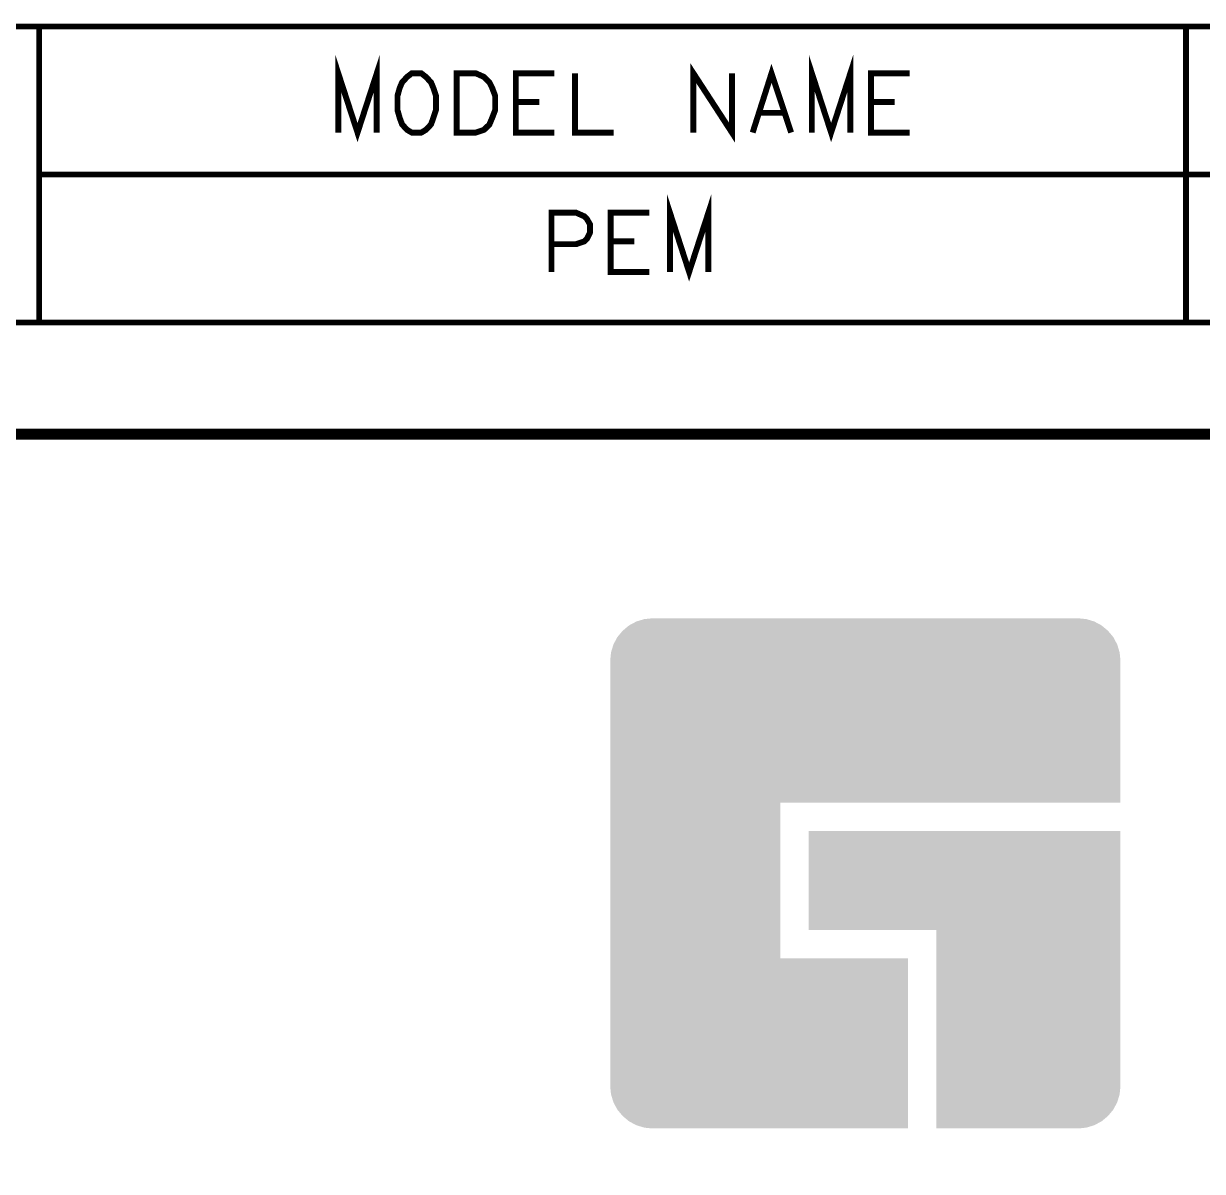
# Model space of a CAD drawing. Extents: x -0.1 to 80.1, y -0.1 to 42.4.
# Drawn here: x 25.3 to 46.42, y 21.79 to 42.36 of the extents above; entities that cross this region are included whole.
import ezdxf

# ---------------------------------------------------------------- set-up
doc = ezdxf.new("R2010")
doc.units = 0
doc.layers.add('07_ASSY1_GBR', color=7, linetype='CONTINUOUS')

msp = doc.modelspace()

# ---------------------------------------------------------------- linework, layer by layer
at = {"layer": '07_ASSY1_GBR'}
for points, const_width in [([(25.578, 42.304), (0, 42.304), (0, 37), (25.578, 37)], 0.10607), ([(25.578, 42.304), (79.939, 42.304)], 0.10607), ([(25.578, 42.304), (25.578, 37)], 0.10607), ([(46.129, 42.304), (46.129, 37)], 0.10607), ([(30.938, 40.404), (30.938, 41.465), (31.283, 40.404), (31.628, 41.465), (31.628, 40.404)], 0.10607), ([(37.302, 40.404), (37.302, 41.465), (37.992, 40.404), (37.992, 41.465)], 0.10607), ([(38.363, 40.404), (38.701, 41.465), (39.053, 40.404)], 0.10607), ([(39.424, 40.404), (39.424, 41.465), (39.769, 40.404), (40.113, 41.465), (40.113, 40.404)], 0.10607), ([(32.254, 41.465), (32.171, 41.401), (32.082, 41.304), (32.04, 41.208), (31.999, 41.063), (31.999, 40.806), (32.04, 40.662), (32.082, 40.549), (32.171, 40.453), (32.254, 40.404), (32.426, 40.404), (32.509, 40.453), (32.599, 40.549), (32.64, 40.662), (32.688, 40.806), (32.688, 41.063), (32.64, 41.208), (32.599, 41.304), (32.509, 41.401), (32.426, 41.465), (32.254, 41.465)], 0.10607), ([(33.06, 41.465), (33.404, 41.465), (33.549, 41.401), (33.646, 41.304), (33.694, 41.208), (33.749, 41.063), (33.749, 40.806), (33.694, 40.662), (33.646, 40.549), (33.549, 40.453), (33.404, 40.404), (33.06, 40.404), (33.06, 41.465)], 0.10607), ([(34.81, 41.465), (34.12, 41.465), (34.12, 40.404), (34.81, 40.404)], 0.10607), ([(35.181, 41.465), (35.181, 40.404), (35.87, 40.404)], 0.10607), ([(41.174, 41.465), (40.485, 41.465), (40.485, 40.404), (41.174, 40.404)], 0.10607), ([(34.12, 40.951), (34.541, 40.951)], 0.10607), ([(40.485, 40.951), (40.905, 40.951)], 0.10607), ([(38.487, 40.758), (38.922, 40.758)], 0.10607), ([(25.578, 39.652), (79.939, 39.652)], 0.10607), ([(36.881, 37.906), (36.881, 38.967), (37.225, 37.906), (37.57, 38.967), (37.57, 37.906)], 0.10607), ([(34.759, 37.906), (34.759, 38.967), (35.201, 38.967), (35.345, 38.903), (35.394, 38.854), (35.449, 38.758), (35.449, 38.613), (35.394, 38.501), (35.345, 38.453), (35.201, 38.404), (34.759, 38.404)], 0.10607), ([(36.509, 38.967), (35.82, 38.967), (35.82, 37.906), (36.509, 37.906)], 0.10607), ([(35.82, 38.453), (36.241, 38.453)], 0.10607), ([(79.939, 37), (25.578, 37)], 0.10607), ([(0, 35), (0, 0), (80, 0), (80, 35), (0, 35)], 0.2)]:
    msp.add_lwpolyline(points, dxfattribs=dict(at, const_width=const_width))
for points in [[(36.280018, 31.642004), (36.422992, 31.684996), (44.483988, 31.642004), (44.341008, 31.684996)], [(36.422992, 31.684996), (36.42305, 31.685002), (44.341008, 31.684996), (44.340988, 31.685002)], [(36.42305, 31.685002), (36.572008, 31.7), (44.340988, 31.685002), (44.192006, 31.7)], [(35.93801, 31.361008), (36.033992, 31.47599), (44.825994, 31.361008), (44.73001, 31.47599)], [(36.033992, 31.47599), (36.03401, 31.47601), (44.73001, 31.47599), (44.729988, 31.47601)], [(36.03401, 31.47601), (36.148992, 31.571994), (44.729988, 31.47601), (44.615004, 31.571994)], [(36.148992, 31.571994), (36.149014, 31.572006), (44.615004, 31.571994), (44.614988, 31.572006)], [(36.149014, 31.572006), (36.279992, 31.641996), (44.614988, 31.572006), (44.484004, 31.641996)], [(36.279992, 31.641996), (36.280018, 31.642004), (44.484004, 31.641996), (44.483988, 31.642004)], [(35.868006, 31.230008), (35.937994, 31.360988), (44.895996, 31.230008), (44.826006, 31.360988)], [(35.937994, 31.360988), (35.93801, 31.361008), (44.826006, 31.360988), (44.825994, 31.361008)], [(35.81, 30.938006), (35.824998, 31.086988), (44.954, 30.938006), (44.939, 31.086988)], [(35.824998, 31.086988), (35.825004, 31.087008), (44.939, 31.086988), (44.938996, 31.087008)], [(35.825004, 31.087008), (35.867996, 31.229988), (44.938996, 31.087008), (44.896004, 31.229988)], [(35.867996, 31.229988), (35.868006, 31.230008), (44.896004, 31.229988), (44.895996, 31.230008)], [(35.81, 30.937992), (35.81, 30.938006), (44.954, 30.937992), (44.954, 30.938006)], [(35.81, 28.398054), (35.81, 30.937992), (44.95398, 28.398054), (44.954, 30.937992)], [(35.81, 28.398), (35.81, 28.398054), (44.953926, 28.398), (44.95398, 28.398054)], [(35.81, 28.39798), (35.81, 28.398), (38.858128, 28.39798), (44.953926, 28.398)], [(35.81, 28.397852), (35.81, 28.39798), (38.858, 28.397852), (38.858128, 28.39798)], [(35.81, 25.604128), (35.81, 28.397852), (38.85802, 25.604128), (38.858, 28.397852)], [(39.36602, 27.889946), (39.366054, 27.88998), (44.95398, 27.889946), (44.953946, 27.88998)], [(39.36602, 27.889926), (39.36602, 27.889946), (44.954, 27.889926), (44.95398, 27.889946)], [(39.36602, 26.112054), (39.36602, 27.889926), (44.954, 26.112054), (44.954, 27.889926)], [(39.366054, 27.88998), (39.366074, 27.89), (44.953946, 27.88998), (39.366074, 27.89)], [(39.366074, 26.112), (39.36602, 26.112054), (44.954, 26.112), (44.954, 26.112054)], [(41.65198, 26.111872), (41.651852, 26.112), (44.954, 26.111872), (44.954, 26.112)], [(41.651996, 23.317994), (41.65198, 26.111872), (44.954, 23.317994), (44.954, 26.111872)], [(35.81, 25.604), (35.81, 25.604128), (38.858148, 25.604), (38.85802, 25.604128)], [(35.81, 25.60398), (35.81, 25.604), (41.143946, 25.60398), (38.858148, 25.604)], [(35.81, 25.603926), (35.81, 25.60398), (41.144, 25.603926), (41.143946, 25.60398)], [(35.81, 23.318006), (35.81, 25.603926), (41.143984, 23.318006), (41.144, 25.603926)], [(35.824998, 23.169016), (35.81, 23.318006), (41.143984, 23.169016), (41.143984, 23.318006)], [(41.651998, 23.168988), (41.651996, 23.317994), (44.938996, 23.168988), (44.954, 23.317994)], [(35.867994, 23.026016), (35.824998, 23.169016), (41.143982, 23.026016), (41.143984, 23.169016)], [(35.937992, 22.895014), (35.867994, 23.026016), (41.143982, 22.895014), (41.143982, 23.026016)], [(41.651998, 23.025988), (41.651998, 23.168988), (44.895994, 23.025988), (44.938996, 23.168988)], [(41.652, 22.89499), (41.651998, 23.025988), (44.825992, 22.89499), (44.895994, 23.025988)], [(36.03399, 22.78001), (35.937992, 22.895014), (41.14398, 22.78001), (41.143982, 22.895014)], [(41.652, 22.77999), (41.652, 22.89499), (44.72999, 22.77999), (44.825992, 22.89499)], [(36.14899, 22.684008), (36.03399, 22.78001), (41.14398, 22.684008), (41.14398, 22.78001)], [(36.279988, 22.614006), (36.14899, 22.684008), (41.14398, 22.614006), (41.14398, 22.684008)], [(36.422988, 22.571004), (36.279988, 22.614006), (41.14398, 22.571004), (41.14398, 22.614006)], [(41.652, 22.683992), (41.652, 22.77999), (44.614986, 22.683992), (44.72999, 22.77999)], [(41.652, 22.613994), (41.652, 22.683992), (44.483984, 22.613994), (44.614986, 22.683992)], [(41.652, 22.570998), (41.652, 22.613994), (44.340984, 22.570998), (44.483984, 22.613994)], [(36.571458, 22.556054), (36.422988, 22.571004), (41.14398, 22.556054), (41.14398, 22.571004)], [(36.571994, 22.556), (36.571458, 22.556054), (41.143926, 22.556), (41.14398, 22.556054)], [(41.652, 22.556074), (41.652, 22.570998), (44.192726, 22.556074), (44.340984, 22.570998)], [(41.652054, 22.55602), (41.652, 22.556074), (44.19219, 22.55602), (44.192726, 22.556074)], [(44.191992, 22.556), (41.652054, 22.55602), (44.191992, 22.556), (44.19219, 22.55602)]]:
    msp.add_solid(points, dxfattribs=at)

doc.saveas('drawing.dxf')
